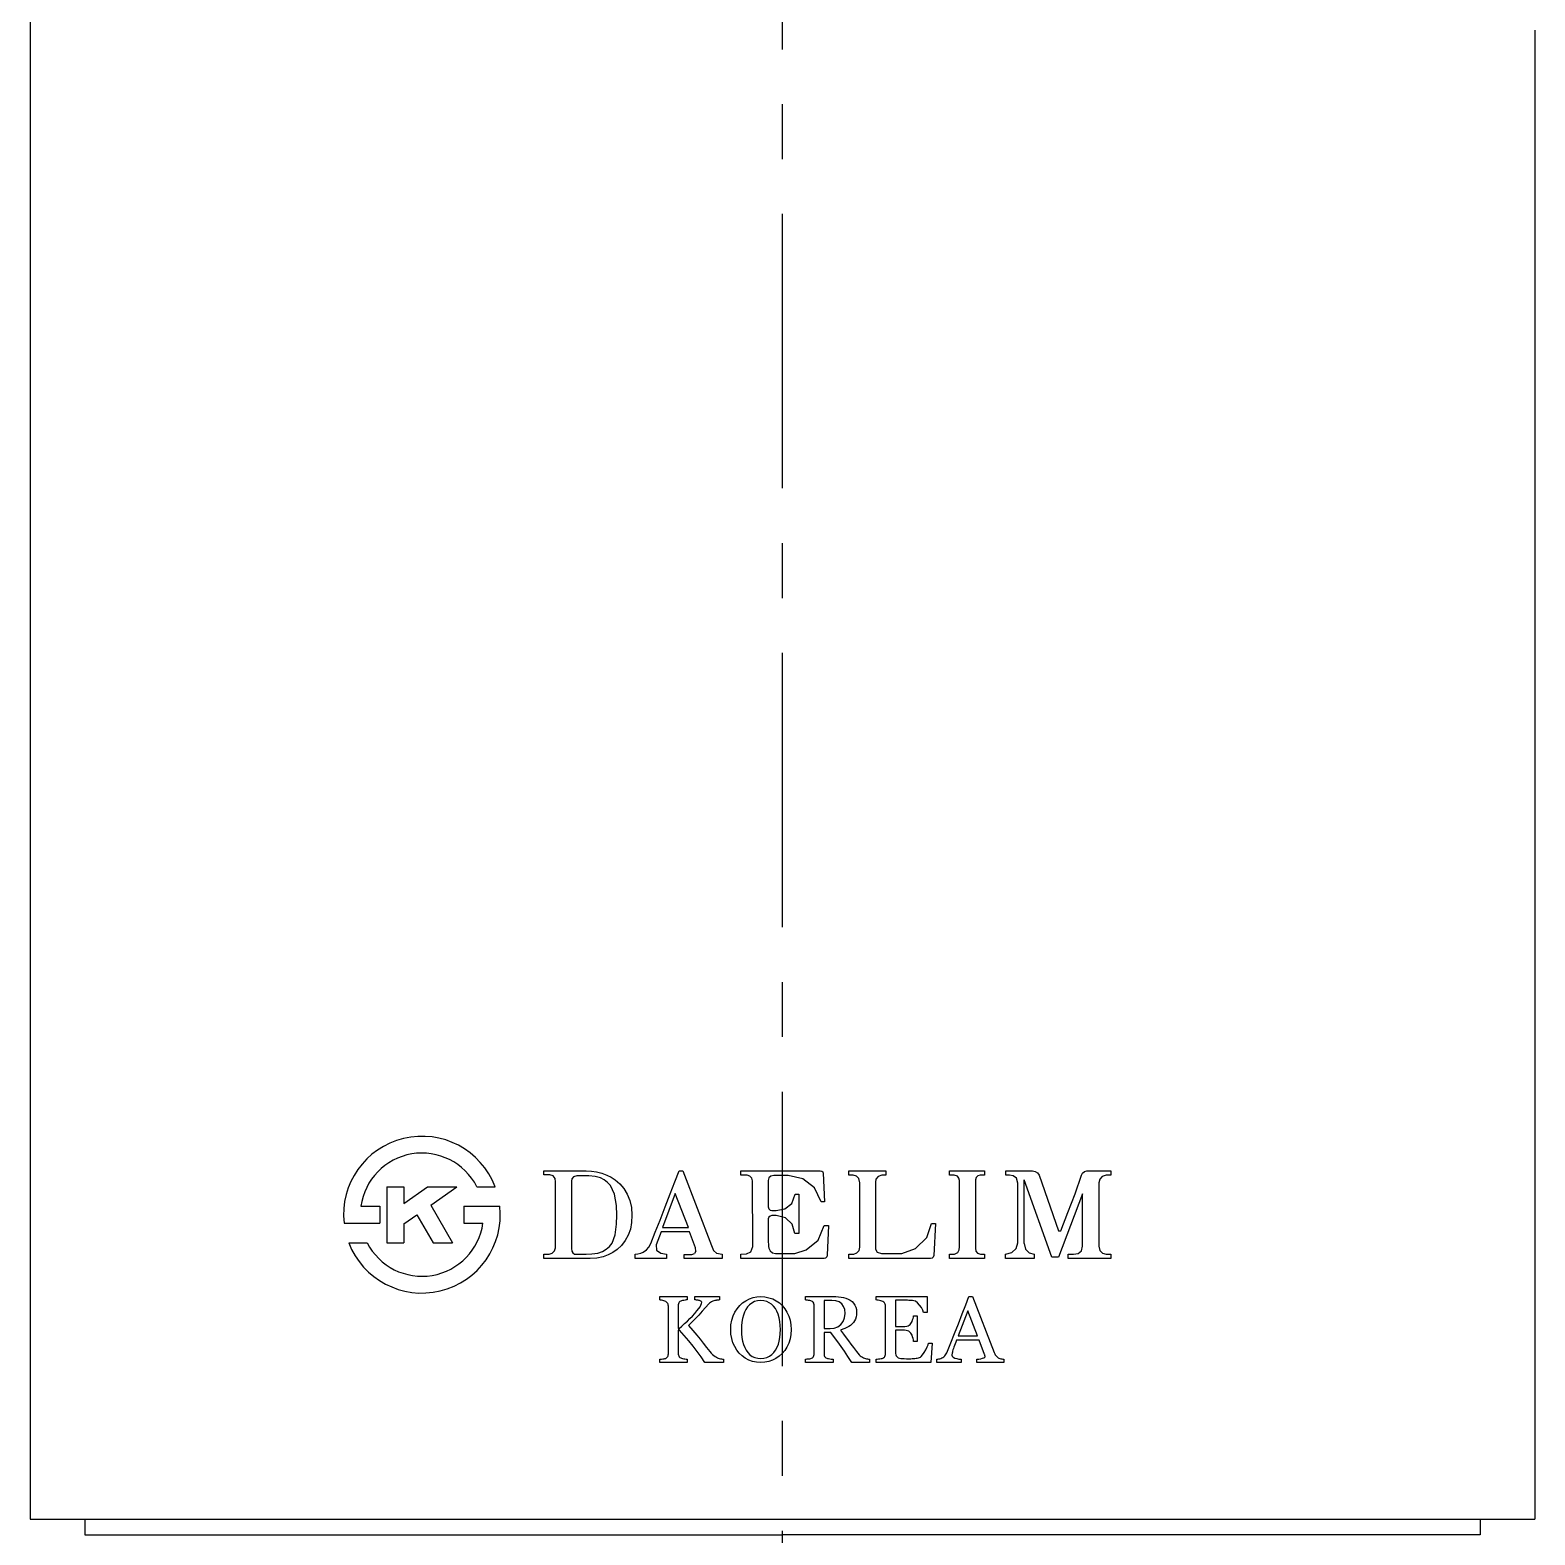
# Model space of a CAD drawing. Extents: x 40119 to 40713, y 15845 to 16265.
# Drawn here: x 40544.68 to 40592.68, y 15898.83 to 15946.83 of the extents above; entities that cross this region are included whole.
import ezdxf

# ---------------------------------------------------------------- set-up
doc = ezdxf.new("R2010")
doc.units = 0
doc.header["$LTSCALE"] = 7
doc.header["$MEASUREMENT"] = 0
doc.linetypes.add('CENTER', pattern=[2, 1.25, -0.25, 0.25, -0.25])
doc.layers.get('0').update_dxf_attribs({"color": 2, "linetype": 'CONTINUOUS'})
doc.layers.add('CL', color=1, linetype='CENTER')
doc.layers.add('DIM', color=2, linetype='CONTINUOUS')

msp = doc.modelspace()

# ---------------------------------------------------------------- linework, layer by layer
at = {"color": 7, "linetype": 'Continuous'}
for p, q in [((40544.68031, 16016.97746), (40544.68031, 15899.32716)), ((40592.68031, 15946.82716), (40592.68031, 15899.32716)), ((40544.68031, 15899.32716), (40568.68031, 15899.32716)), ((40546.43031, 15899.32716), (40546.43031, 15898.82718)), ((40568.68031, 15899.32716), (40592.68031, 15899.32716)), ((40590.93031, 15899.32716), (40590.93031, 15898.82717)), ((40546.43031, 15898.82718), (40568.68031, 15898.82718)), ((40590.93031, 15898.82717), (40568.68031, 15898.82717))]:
    msp.add_line(p, q, dxfattribs=at)
at = {"layer": 'CL'}
msp.add_line((40568.68033, 15862.21176), (40568.68026, 16028.0276), dxfattribs=at)
at = {"layer": 'DIM'}
for p, q in [((40561.06417, 15910.30851), (40561.06417, 15910.44177)), ((40561.06417, 15910.44177), (40562.41871, 15910.44177)), ((40561.25931, 15910.30802), (40561.06417, 15910.30851)), ((40561.36884, 15910.27765), (40561.25931, 15910.30802)), ((40561.42554, 15910.19993), (40561.36884, 15910.27765)), ((40561.44094, 15910.09249), (40561.42554, 15910.19993)), ((40561.96268, 15910.18641), (40561.94571, 15910.11096)), ((40562.01753, 15910.25158), (40561.96268, 15910.18641)), ((40562.1166, 15910.2795), (40562.01753, 15910.25158)), ((40562.18636, 15910.28087), (40562.1166, 15910.2795)), ((40562.25555, 15910.2818), (40562.18636, 15910.28087)), ((40562.31629, 15910.28216), (40562.25555, 15910.2818)), ((40562.50364, 15910.27935), (40562.31629, 15910.28216)), ((40562.41871, 15910.44177), (40562.58623, 15910.43329)), ((40562.70759, 15910.26232), (40562.50364, 15910.27935)), ((40562.58623, 15910.43329), (40562.75207, 15910.40763)), ((40562.87559, 15910.21814), (40562.70759, 15910.26232)), ((40562.75207, 15910.40763), (40562.91627, 15910.36441)), ((40562.99682, 15910.15019), (40562.87559, 15910.21814)), ((40562.91627, 15910.36441), (40563.07222, 15910.30609)), ((40563.07222, 15910.30609), (40563.21403, 15910.23571)), ((40563.21403, 15910.23571), (40563.34193, 15910.15405)), ((40563.34193, 15910.15405), (40563.4944, 15910.02458)), ((40565.24861, 15910.08873), (40565.38585, 15910.44174)), ((40565.38585, 15910.44174), (40565.49677, 15910.44174)), ((40565.49677, 15910.44174), (40566.41716, 15908.06014)), ((40567.34871, 15910.30171), (40567.34871, 15910.44177)), ((40567.34871, 15910.44177), (40569.88404, 15910.44177)), ((40567.55763, 15910.2998), (40567.34871, 15910.30171)), ((40567.63815, 15910.27257), (40567.55763, 15910.2998)), ((40567.69792, 15910.20768), (40567.63815, 15910.27257)), ((40567.72131, 15910.12293), (40567.69792, 15910.20768)), ((40568.2483, 15910.21338), (40568.22669, 15910.13468)), ((40568.3058, 15910.26477), (40568.2483, 15910.21338)), ((40568.40273, 15910.2862), (40568.3058, 15910.26477)), ((40568.86237, 15910.2862), (40568.40273, 15910.2862)), ((40569.33272, 15910.18342), (40568.86237, 15910.2862)), ((40569.69774, 15909.89393), (40569.33272, 15910.18342)), ((40569.88404, 15910.44177), (40569.93468, 15910.43087)), ((40569.93468, 15910.43087), (40569.96443, 15910.40637)), ((40569.96443, 15910.40637), (40569.97693, 15910.37059)), ((40569.97693, 15910.37059), (40570.0243, 15909.44606)), ((40570.79841, 15910.30171), (40570.79841, 15910.44177)), ((40570.79841, 15910.44177), (40571.98034, 15910.44177)), ((40570.93644, 15910.30091), (40570.79841, 15910.30171)), ((40571.03628, 15910.27294), (40570.93644, 15910.30091)), ((40571.1149, 15910.19097), (40571.03628, 15910.27294)), ((40571.14538, 15910.05405), (40571.1149, 15910.19097)), ((40571.66089, 15910.17257), (40571.64476, 15910.07961)), ((40571.72665, 15910.25993), (40571.66089, 15910.17257)), ((40571.84373, 15910.3006), (40571.72665, 15910.25993)), ((40571.98034, 15910.30171), (40571.84373, 15910.3006)), ((40571.98034, 15910.44177), (40571.98034, 15910.30171)), ((40574.01092, 15910.44177), (40575.12568, 15910.44177)), ((40574.01092, 15910.30171), (40574.01092, 15910.44177)), ((40574.15847, 15910.3007), (40574.01092, 15910.30171)), ((40574.25767, 15910.27384), (40574.15847, 15910.3007)), ((40574.30793, 15910.2092), (40574.25767, 15910.27384)), ((40574.32187, 15910.13409), (40574.30793, 15910.2092)), ((40574.8398, 15910.15184), (40574.83624, 15907.96912)), ((40574.85994, 15910.22427), (40574.8398, 15910.15184)), ((40574.91327, 15910.27891), (40574.85994, 15910.22427)), ((40574.98918, 15910.3007), (40574.91327, 15910.27891)), ((40575.12568, 15910.30171), (40574.98918, 15910.3007)), ((40575.12568, 15910.44177), (40575.12568, 15910.30171)), ((40575.806, 15910.44177), (40576.65719, 15910.44177)), ((40575.806, 15910.30171), (40575.806, 15910.44177)), ((40575.91664, 15910.30295), (40575.806, 15910.30171)), ((40576.0363, 15910.28208), (40575.91664, 15910.30295)), ((40576.14009, 15910.20534), (40576.0363, 15910.28208)), ((40576.18429, 15910.05101), (40576.14009, 15910.20534)), ((40576.38681, 15908.11891), (40576.38681, 15910.15294)), ((40577.26873, 15907.68689), (40576.38706, 15910.15226)), ((40576.65719, 15910.44177), (40576.73854, 15910.4226)), ((40576.73854, 15910.4226), (40576.80974, 15910.37646)), ((40576.80974, 15910.37646), (40576.86459, 15910.30132)), ((40576.86459, 15910.30132), (40577.48587, 15908.52489)), ((40578.01181, 15909.70526), (40578.21274, 15910.30101)), ((40578.21274, 15910.30101), (40578.25107, 15910.36601)), ((40578.25107, 15910.36601), (40578.31505, 15910.41567)), ((40578.31505, 15910.41567), (40578.39063, 15910.44177)), ((40578.39063, 15910.44177), (40579.15287, 15910.44177)), ((40578.79834, 15910.17621), (40578.7684, 15910.05519)), ((40578.8808, 15910.26289), (40578.79834, 15910.17621)), ((40579.0047, 15910.29797), (40578.8808, 15910.26289)), ((40579.15287, 15910.30181), (40579.0047, 15910.29797)), ((40579.15287, 15910.44177), (40579.15287, 15910.30181)), ((40556.06317, 15909.93438), (40556.59888, 15909.93438)), ((40556.06317, 15909.93438), (40556.06317, 15908.14866)), ((40556.59888, 15909.93438), (40556.59888, 15909.40051)), ((40556.59888, 15909.40051), (40557.36132, 15909.93438)), ((40557.36132, 15909.93438), (40558.29531, 15909.93438)), ((40557.46069, 15909.34997), (40558.29531, 15909.93438)), ((40558.92888, 15909.93438), (40559.51437, 15909.93438)), ((40561.44094, 15907.98037), (40561.44094, 15910.09249)), ((40561.94571, 15910.11096), (40561.94571, 15907.96162)), ((40563.10117, 15910.06801), (40562.99682, 15910.15019)), ((40563.19517, 15909.96948), (40563.10117, 15910.06801)), ((40563.32217, 15909.692), (40563.19517, 15909.96948)), ((40563.38051, 15909.33854), (40563.32217, 15909.692)), ((40563.4944, 15910.02458), (40563.62369, 15909.87141)), ((40563.62369, 15909.87141), (40563.72912, 15909.69413)), ((40563.72912, 15909.69413), (40563.80913, 15909.49367)), ((40565.26065, 15909.71355), (40564.85017, 15908.63654)), ((40564.93846, 15909.28823), (40565.09957, 15909.70418)), ((40565.09957, 15909.70418), (40565.24861, 15910.08873)), ((40565.67896, 15908.63654), (40565.26065, 15909.71355)), ((40567.73125, 15908.02236), (40567.72131, 15910.12293)), ((40568.22669, 15910.13468), (40568.22669, 15909.28684)), ((40568.97767, 15909.40204), (40569.08527, 15909.69341)), ((40569.08527, 15909.69341), (40569.19867, 15909.69341)), ((40569.19867, 15909.69341), (40569.19867, 15908.43818)), ((40569.91843, 15909.44606), (40569.69774, 15909.89393)), ((40571.14659, 15908.00706), (40571.14538, 15910.05405)), ((40571.64476, 15910.07961), (40571.6419, 15908.05928)), ((40574.32187, 15908.0109), (40574.32187, 15910.13409)), ((40576.18367, 15908.13818), (40576.18429, 15910.05101)), ((40578.25462, 15909.70229), (40577.48151, 15907.68689)), ((40577.78489, 15909.11397), (40578.01181, 15909.70526)), ((40578.25462, 15908.03645), (40578.25462, 15909.70229)), ((40578.7684, 15910.05519), (40578.7684, 15908.03645)), ((40555.2333, 15909.30938), (40555.83996, 15909.30938)), ((40555.83996, 15909.30938), (40555.83996, 15908.77366)), ((40557.46069, 15909.34997), (40558.15426, 15908.14866)), ((40558.51853, 15909.30938), (40558.51853, 15908.77366)), ((40558.51853, 15909.30938), (40559.66485, 15909.30938)), ((40563.39455, 15909.02731), (40563.38051, 15909.33854)), ((40563.80913, 15909.49367), (40563.86011, 15909.27064)), ((40563.86011, 15909.27064), (40563.87802, 15909.02528)), ((40564.77569, 15908.87027), (40564.93846, 15909.28823)), ((40568.22669, 15909.28684), (40568.24516, 15909.23205)), ((40568.24516, 15909.23205), (40568.28898, 15909.18978)), ((40568.48336, 15909.17285), (40568.75006, 15909.2296)), ((40568.75006, 15909.2296), (40568.97767, 15909.40204)), ((40570.0243, 15909.44606), (40569.91843, 15909.44606)), ((40554.69363, 15908.77366), (40555.83996, 15908.77366)), ((40556.59888, 15908.74653), (40557.02018, 15909.04152)), ((40556.59888, 15908.74653), (40556.59888, 15908.14866)), ((40557.02018, 15909.04152), (40557.53567, 15908.14866)), ((40558.51853, 15908.77366), (40559.12518, 15908.77366)), ((40563.34504, 15908.39707), (40563.38664, 15908.73537)), ((40563.38664, 15908.73537), (40563.39455, 15909.02731)), ((40563.8674, 15908.79305), (40563.83067, 15908.57821)), ((40563.87802, 15909.02528), (40563.8674, 15908.79305)), ((40564.62248, 15908.48102), (40564.77569, 15908.87027)), ((40568.24346, 15908.96015), (40568.22669, 15908.91201)), ((40568.22669, 15908.91201), (40568.22669, 15908.17257)), ((40568.28414, 15908.99756), (40568.24346, 15908.96015)), ((40568.34068, 15909.01312), (40568.28414, 15908.99756)), ((40568.28898, 15909.18978), (40568.34251, 15909.17285)), ((40568.48336, 15909.01312), (40568.34068, 15909.01312)), ((40568.34251, 15909.17285), (40568.48336, 15909.17285)), ((40568.78004, 15908.93864), (40568.48336, 15909.01312)), ((40568.98777, 15908.73643), (40568.78004, 15908.93864)), ((40569.07139, 15908.43818), (40568.98777, 15908.73643)), ((40573.28168, 15908.31868), (40573.43619, 15908.75693)), ((40573.43619, 15908.75693), (40573.55891, 15908.75693)), ((40573.55891, 15908.75693), (40573.50667, 15907.74176)), ((40577.5582, 15908.5263), (40577.78489, 15909.11397)), ((40563.24283, 15908.13006), (40563.34504, 15908.39707)), ((40563.76058, 15908.38818), (40563.66091, 15908.21613)), ((40563.83067, 15908.57821), (40563.76058, 15908.38818)), ((40564.47897, 15908.12065), (40564.62248, 15908.48102)), ((40564.80787, 15908.49494), (40564.65245, 15908.08204)), ((40565.71757, 15908.49494), (40564.80787, 15908.49494)), ((40564.85017, 15908.63654), (40565.67896, 15908.63654)), ((40565.90675, 15907.97935), (40565.71757, 15908.49494)), ((40569.19867, 15908.43818), (40569.07139, 15908.43818)), ((40569.81982, 15908.23042), (40570.01, 15908.69812)), ((40570.01, 15908.69812), (40570.1522, 15908.69812)), ((40570.1522, 15908.69812), (40570.10745, 15907.75016)), ((40572.924, 15907.96183), (40573.28168, 15908.31868)), ((40577.48587, 15908.52489), (40577.5582, 15908.5263)), ((40554.84412, 15908.14866), (40555.42961, 15908.14866)), ((40556.06317, 15908.14866), (40556.59888, 15908.14866)), ((40557.53567, 15908.14866), (40558.15426, 15908.14866)), ((40561.06417, 15907.78196), (40561.237, 15907.7814)), ((40561.06417, 15907.6418), (40561.06417, 15907.78196)), ((40561.237, 15907.7814), (40561.33757, 15907.81239)), ((40561.33757, 15907.81239), (40561.41191, 15907.8882)), ((40561.41191, 15907.8882), (40561.44094, 15907.98037)), ((40561.94571, 15907.96162), (40561.9574, 15907.87306)), ((40561.9574, 15907.87306), (40561.99233, 15907.82509)), ((40561.99233, 15907.82509), (40562.05016, 15907.78565)), ((40562.05016, 15907.78565), (40562.14697, 15907.77991)), ((40562.14697, 15907.77991), (40562.27507, 15907.78122)), ((40562.27507, 15907.78122), (40562.41799, 15907.78313)), ((40562.41799, 15907.78313), (40562.59942, 15907.79153)), ((40562.59942, 15907.79153), (40562.78543, 15907.81837)), ((40562.78543, 15907.81837), (40562.93919, 15907.86618)), ((40562.93919, 15907.86618), (40563.0564, 15907.93761)), ((40563.12067, 15907.75786), (40562.95591, 15907.69843)), ((40563.0564, 15907.93761), (40563.15759, 15908.02821)), ((40563.26513, 15907.83151), (40563.12067, 15907.75786)), ((40563.15759, 15908.02821), (40563.24283, 15908.13006)), ((40563.40581, 15907.92865), (40563.26513, 15907.83151)), ((40563.54185, 15908.05853), (40563.40581, 15907.92865)), ((40563.66091, 15908.21613), (40563.54185, 15908.05853)), ((40563.97966, 15907.77996), (40564.06622, 15907.79177)), ((40563.97966, 15907.64176), (40563.97966, 15907.77996)), ((40564.06622, 15907.79177), (40564.15804, 15907.81483)), ((40564.15804, 15907.81483), (40564.23648, 15907.84864)), ((40564.23648, 15907.84864), (40564.34311, 15907.92395)), ((40564.34311, 15907.92395), (40564.41819, 15908.00322)), ((40564.41819, 15908.00322), (40564.47897, 15908.12065)), ((40564.65245, 15908.08204), (40564.66467, 15907.91445)), ((40564.66467, 15907.91445), (40564.79464, 15907.81707)), ((40564.79464, 15907.81707), (40564.98407, 15907.77996)), ((40564.98407, 15907.77996), (40564.98407, 15907.64176)), ((40565.54747, 15907.77455), (40565.79065, 15907.77594)), ((40565.54747, 15907.64176), (40565.54747, 15907.77455)), ((40565.79065, 15907.77594), (40565.86837, 15907.80523)), ((40565.91597, 15907.87826), (40565.86837, 15907.80523)), ((40565.91597, 15907.87826), (40565.90675, 15907.97935)), ((40566.41716, 15908.06014), (40566.48269, 15907.9036)), ((40566.48269, 15907.9036), (40566.57423, 15907.81176)), ((40566.57423, 15907.81176), (40566.75284, 15907.77996)), ((40566.75284, 15907.77996), (40566.75284, 15907.64176)), ((40567.34871, 15907.78192), (40567.52983, 15907.79719)), ((40567.34871, 15907.64176), (40567.34871, 15907.78192)), ((40567.52983, 15907.79719), (40567.67306, 15907.85752)), ((40567.67306, 15907.85752), (40567.73125, 15908.02236)), ((40568.22669, 15908.17257), (40568.22865, 15908.09418)), ((40568.22865, 15908.09418), (40568.2345, 15908.02769)), ((40568.2345, 15908.02769), (40568.24413, 15907.97319)), ((40568.24413, 15907.97319), (40568.28581, 15907.88529)), ((40568.28581, 15907.88529), (40568.3583, 15907.82545)), ((40568.3583, 15907.82545), (40568.4567, 15907.80281)), ((40568.4567, 15907.80281), (40568.61868, 15907.79998)), ((40568.61868, 15907.79998), (40568.87816, 15907.80175)), ((40568.87816, 15907.80175), (40569.07342, 15907.8034)), ((40569.07342, 15907.8034), (40569.43432, 15907.9185)), ((40569.43432, 15907.9185), (40569.81982, 15908.23042)), ((40570.79841, 15907.64176), (40570.79841, 15907.78192)), ((40570.79841, 15907.78192), (40570.95826, 15907.78171)), ((40570.95826, 15907.78171), (40571.0546, 15907.82215)), ((40571.0546, 15907.82215), (40571.12157, 15907.89972)), ((40571.12157, 15907.89972), (40571.14659, 15908.00706)), ((40571.6419, 15908.05928), (40571.64772, 15907.94104)), ((40571.64772, 15907.94104), (40571.69793, 15907.84902)), ((40571.69793, 15907.84902), (40571.8418, 15907.8034)), ((40571.8418, 15907.8034), (40572.48783, 15907.79936)), ((40572.48783, 15907.79936), (40572.924, 15907.96183)), ((40574.01092, 15907.78192), (40574.16517, 15907.78413)), ((40574.01092, 15907.64176), (40574.01092, 15907.78192)), ((40574.16517, 15907.78413), (40574.27529, 15907.82996)), ((40574.27529, 15907.82996), (40574.31599, 15907.92465)), ((40574.31599, 15907.92465), (40574.32187, 15908.0109)), ((40574.83624, 15907.96912), (40574.85193, 15907.87576)), ((40574.85193, 15907.87576), (40574.90198, 15907.81085)), ((40574.90198, 15907.81085), (40574.99101, 15907.78251)), ((40574.99101, 15907.78251), (40575.12568, 15907.78192)), ((40575.12568, 15907.78192), (40575.12568, 15907.64176)), ((40575.79637, 15907.78192), (40575.99977, 15907.83578)), ((40575.79637, 15907.64176), (40575.79637, 15907.78192)), ((40575.99977, 15907.83578), (40576.132, 15907.95881)), ((40576.132, 15907.95881), (40576.18367, 15908.13818)), ((40576.38681, 15908.11891), (40576.43352, 15907.94557)), ((40576.43352, 15907.94557), (40576.55106, 15907.82883)), ((40576.55106, 15907.82883), (40576.70547, 15907.78192)), ((40576.70547, 15907.78192), (40576.70547, 15907.64176)), ((40577.79032, 15907.64176), (40577.79032, 15907.78192)), ((40577.79032, 15907.78192), (40577.96263, 15907.78009)), ((40577.96263, 15907.78009), (40578.10851, 15907.80379)), ((40578.10851, 15907.80379), (40578.21377, 15907.8855)), ((40578.21377, 15907.8855), (40578.25462, 15908.03645)), ((40578.7684, 15908.03645), (40578.7987, 15907.9)), ((40578.7987, 15907.9), (40578.88239, 15907.81311)), ((40578.88239, 15907.81311), (40579.00877, 15907.78241)), ((40579.00877, 15907.78241), (40579.15287, 15907.78192)), ((40579.15287, 15907.78192), (40579.15287, 15907.64176)), ((40562.33991, 15907.64176), (40561.06417, 15907.64176)), ((40562.54491, 15907.64423), (40562.33991, 15907.64176)), ((40562.75895, 15907.6593), (40562.54491, 15907.64423)), ((40562.95591, 15907.69843), (40562.75895, 15907.6593)), ((40564.98407, 15907.64176), (40563.97966, 15907.64176)), ((40566.75284, 15907.64176), (40565.54747, 15907.64176)), ((40568.23674, 15907.64176), (40567.34871, 15907.64176)), ((40569.12479, 15907.64176), (40568.23674, 15907.64176)), ((40570.01294, 15907.64176), (40569.12479, 15907.64176)), ((40570.05019, 15907.65654), (40570.01294, 15907.64176)), ((40570.08922, 15907.69542), (40570.05019, 15907.65654)), ((40570.10745, 15907.75016), (40570.08922, 15907.69542)), ((40573.39724, 15907.64176), (40570.79841, 15907.64176)), ((40573.45254, 15907.65188), (40573.39724, 15907.64176)), ((40573.49064, 15907.6832), (40573.45254, 15907.65188)), ((40573.50667, 15907.74176), (40573.49064, 15907.6832)), ((40575.12568, 15907.64176), (40574.01092, 15907.64176)), ((40576.70547, 15907.64176), (40575.79637, 15907.64176)), ((40577.48151, 15907.68689), (40577.26873, 15907.68689)), ((40579.15287, 15907.64176), (40577.79032, 15907.64176)), ((40564.76339, 15906.42717), (40565.63489, 15906.42717)), ((40564.76339, 15906.32215), (40564.76339, 15906.42717)), ((40564.79254, 15906.31887), (40564.76339, 15906.32215)), ((40564.82451, 15906.31304), (40564.79254, 15906.31887)), ((40564.85939, 15906.30445), (40564.82451, 15906.31304)), ((40565.57049, 15906.3156), (40565.53133, 15906.30916)), ((40565.60507, 15906.31997), (40565.57049, 15906.3156)), ((40565.63489, 15906.32215), (40565.60507, 15906.31997)), ((40565.63489, 15906.42717), (40565.63489, 15906.32215)), ((40565.88665, 15906.32215), (40565.88665, 15906.42717)), ((40565.88665, 15906.42717), (40566.67408, 15906.42717)), ((40565.90193, 15906.32108), (40565.88665, 15906.32215)), ((40565.91974, 15906.31994), (40565.90193, 15906.32108)), ((40565.94019, 15906.31858), (40565.91974, 15906.31994)), ((40565.96287, 15906.31643), (40565.94019, 15906.31858)), ((40565.98744, 15906.31278), (40565.96287, 15906.31643)), ((40566.01388, 15906.30748), (40565.98744, 15906.31278)), ((40566.57965, 15906.31198), (40566.56429, 15906.30889)), ((40566.59333, 15906.31456), (40566.57965, 15906.31198)), ((40566.60712, 15906.3164), (40566.59333, 15906.31456)), ((40566.62115, 15906.31765), (40566.60712, 15906.3164)), ((40566.63321, 15906.31858), (40566.62115, 15906.31765)), ((40566.64445, 15906.31957), (40566.63321, 15906.31858)), ((40566.65491, 15906.32058), (40566.64445, 15906.31957)), ((40566.66375, 15906.32146), (40566.65491, 15906.32058)), ((40566.67006, 15906.32199), (40566.66375, 15906.32146)), ((40566.67408, 15906.32215), (40566.67006, 15906.32199)), ((40566.67408, 15906.42717), (40566.67408, 15906.32215)), ((40567.51087, 15906.29761), (40567.62332, 15906.354)), ((40567.62332, 15906.354), (40567.74227, 15906.39466)), ((40567.74227, 15906.39466), (40567.8649, 15906.41905)), ((40567.8649, 15906.41905), (40567.99104, 15906.4272)), ((40567.99104, 15906.4272), (40568.12147, 15906.41889)), ((40568.12147, 15906.41889), (40568.2468, 15906.39403)), ((40568.2468, 15906.39403), (40568.36704, 15906.3526)), ((40568.36704, 15906.3526), (40568.47934, 15906.29575)), ((40569.4105, 15906.42717), (40570.37989, 15906.42717)), ((40569.4105, 15906.32215), (40569.4105, 15906.42717)), ((40569.44013, 15906.31922), (40569.4105, 15906.32215)), ((40569.4736, 15906.31456), (40569.44013, 15906.31922)), ((40569.511, 15906.30801), (40569.4736, 15906.31456)), ((40570.37989, 15906.42717), (40570.467, 15906.42416)), ((40570.467, 15906.42416), (40570.55038, 15906.41509)), ((40570.55038, 15906.41509), (40570.63009, 15906.39991)), ((40570.63009, 15906.39991), (40570.70543, 15906.37803)), ((40570.70543, 15906.37803), (40570.776, 15906.34877)), ((40570.776, 15906.34877), (40570.8417, 15906.31198)), ((40570.8417, 15906.31198), (40570.89886, 15906.26856)), ((40571.66592, 15906.32215), (40571.66592, 15906.42717)), ((40571.66592, 15906.42717), (40573.29122, 15906.42717)), ((40571.69566, 15906.31887), (40571.66592, 15906.32215)), ((40571.73133, 15906.31304), (40571.69566, 15906.31887)), ((40571.77316, 15906.30445), (40571.73133, 15906.31304)), ((40573.29122, 15906.42717), (40573.29122, 15905.92103)), ((40574.52339, 15906.1623), (40574.62633, 15906.42714)), ((40574.62633, 15906.42714), (40574.74301, 15906.42714)), ((40574.74301, 15906.42714), (40575.43331, 15904.64092)), ((40564.89445, 15906.29422), (40564.85939, 15906.30445)), ((40564.926, 15906.28283), (40564.89445, 15906.29422)), ((40564.95435, 15906.27058), (40564.926, 15906.28283)), ((40564.98406, 15906.25304), (40564.95435, 15906.27058)), ((40565.00655, 15906.23286), (40564.98406, 15906.25304)), ((40565.02154, 15906.21002), (40565.00655, 15906.23286)), ((40565.03118, 15906.18371), (40565.02154, 15906.21002)), ((40565.03693, 15906.15451), (40565.03118, 15906.18371)), ((40565.03882, 15906.12248), (40565.03693, 15906.15451)), ((40565.03882, 15904.60702), (40565.03882, 15906.12248)), ((40565.35607, 15906.16886), (40565.3541, 15906.13726)), ((40565.3541, 15906.13726), (40565.3541, 15905.41186)), ((40565.36196, 15906.19902), (40565.35607, 15906.16886)), ((40565.3717, 15906.22761), (40565.36196, 15906.19902)), ((40565.38698, 15906.25243), (40565.3717, 15906.22761)), ((40565.40977, 15906.27213), (40565.38698, 15906.25243)), ((40565.43993, 15906.28672), (40565.40977, 15906.27213)), ((40565.46317, 15906.29388), (40565.43993, 15906.28672)), ((40565.4936, 15906.30125), (40565.46317, 15906.29388)), ((40565.53133, 15906.30916), (40565.4936, 15906.30125)), ((40565.80668, 15905.80928), (40565.87952, 15905.89023)), ((40565.87952, 15905.89023), (40565.95041, 15905.9738)), ((40566.00988, 15905.84117), (40565.89956, 15905.72148)), ((40565.95041, 15905.9738), (40566.00736, 15906.04565)), ((40566.00736, 15906.04565), (40566.05024, 15906.10539)), ((40566.11861, 15905.9632), (40566.00988, 15905.84117)), ((40566.03675, 15906.30096), (40566.01388, 15906.30748)), ((40566.05783, 15906.29337), (40566.03675, 15906.30096)), ((40566.05024, 15906.10539), (40566.08019, 15906.15712)), ((40566.07697, 15906.28475), (40566.05783, 15906.29337)), ((40566.09217, 15906.27434), (40566.07697, 15906.28475)), ((40566.08019, 15906.15712), (40566.09827, 15906.20483)), ((40566.1013, 15906.2622), (40566.09217, 15906.27434)), ((40566.09827, 15906.20483), (40566.10434, 15906.24838)), ((40566.10434, 15906.24838), (40566.1013, 15906.2622)), ((40566.22467, 15906.08266), (40566.11861, 15905.9632)), ((40566.32799, 15906.19932), (40566.22467, 15906.08266)), ((40566.35363, 15906.22367), (40566.32799, 15906.19932)), ((40566.38398, 15906.24518), (40566.35363, 15906.22367)), ((40566.41899, 15906.26409), (40566.38398, 15906.24518)), ((40566.45556, 15906.27963), (40566.41899, 15906.26409)), ((40566.49132, 15906.29217), (40566.45556, 15906.27963)), ((40566.52609, 15906.30152), (40566.49132, 15906.29217)), ((40566.54648, 15906.30538), (40566.52609, 15906.30152)), ((40566.56429, 15906.30889), (40566.54648, 15906.30538)), ((40567.10462, 15905.81078), (40567.1617, 15905.93266)), ((40567.1617, 15905.93266), (40567.2318, 15906.04302)), ((40567.2318, 15906.04302), (40567.31473, 15906.14188)), ((40567.31473, 15906.14188), (40567.40805, 15906.22687)), ((40567.4314, 15905.83161), (40567.40432, 15905.72539)), ((40567.40805, 15906.22687), (40567.51087, 15906.29761)), ((40567.4665, 15905.92852), (40567.4314, 15905.83161)), ((40567.50943, 15906.0161), (40567.4665, 15905.92852)), ((40567.56437, 15906.097), (40567.50943, 15906.0161)), ((40567.62896, 15906.16626), (40567.56437, 15906.097)), ((40567.70323, 15906.22379), (40567.62896, 15906.16626)), ((40567.78787, 15906.26685), (40567.70323, 15906.22379)), ((40567.8838, 15906.29273), (40567.78787, 15906.26685)), ((40567.99104, 15906.30139), (40567.8838, 15906.29273)), ((40568.08805, 15906.29398), (40567.99104, 15906.30139)), ((40568.17756, 15906.27167), (40568.08805, 15906.29398)), ((40568.25945, 15906.23439), (40568.17756, 15906.27167)), ((40568.33321, 15906.18379), (40568.25945, 15906.23439)), ((40568.39821, 15906.12151), (40568.33321, 15906.18379)), ((40568.45424, 15906.04739), (40568.39821, 15906.12151)), ((40568.502, 15905.96077), (40568.45424, 15906.04739)), ((40568.47934, 15906.29575), (40568.58102, 15906.2256)), ((40568.54132, 15905.86283), (40568.502, 15905.96077)), ((40568.57236, 15905.75348), (40568.54132, 15905.86283)), ((40568.58102, 15906.2256), (40568.67205, 15906.14188)), ((40568.67205, 15906.14188), (40568.75394, 15906.04335)), ((40568.75394, 15906.04335), (40568.82316, 15905.93202)), ((40568.82316, 15905.93202), (40568.87945, 15905.80789)), ((40569.54801, 15906.30053), (40569.511, 15906.30801)), ((40569.58019, 15906.29241), (40569.54801, 15906.30053)), ((40569.60753, 15906.28368), (40569.58019, 15906.29241)), ((40569.63951, 15906.26781), (40569.60753, 15906.28368)), ((40569.66259, 15906.24763), (40569.63951, 15906.26781)), ((40569.67672, 15906.22312), (40569.66259, 15906.24763)), ((40569.68506, 15906.19514), (40569.67672, 15906.22312)), ((40569.69011, 15906.16449), (40569.68506, 15906.19514)), ((40569.69182, 15906.13098), (40569.69011, 15906.16449)), ((40569.69182, 15904.61248), (40569.69182, 15906.13098)), ((40570.00708, 15906.30748), (40570.00708, 15905.40632)), ((40570.25873, 15906.30748), (40570.00708, 15906.30748)), ((40570.38173, 15906.29499), (40570.25873, 15906.30748)), ((40570.48489, 15906.25772), (40570.38173, 15906.29499)), ((40570.56792, 15906.19585), (40570.48489, 15906.25772)), ((40570.62891, 15906.11245), (40570.56792, 15906.19585)), ((40570.66541, 15906.01168), (40570.62891, 15906.11245)), ((40570.66243, 15905.75369), (40570.67755, 15905.89327)), ((40570.67755, 15905.89327), (40570.66541, 15906.01168)), ((40570.89886, 15906.26856), (40570.94774, 15906.21705)), ((40570.94774, 15906.21705), (40570.9882, 15906.15739)), ((40570.9882, 15906.15739), (40571.01874, 15906.08937)), ((40571.01874, 15906.08937), (40571.03724, 15906.01253)), ((40571.03924, 15905.84924), (40571.02673, 15905.77768)), ((40571.03724, 15906.01253), (40571.04345, 15905.92692)), ((40571.04345, 15905.92692), (40571.03924, 15905.84924)), ((40571.81508, 15906.29422), (40571.77316, 15906.30445)), ((40571.85094, 15906.28283), (40571.81508, 15906.29422)), ((40571.88079, 15906.27058), (40571.85094, 15906.28283)), ((40571.9113, 15906.25301), (40571.88079, 15906.27058)), ((40571.93403, 15906.23259), (40571.9113, 15906.25301)), ((40571.94902, 15906.20906), (40571.93403, 15906.23259)), ((40571.95786, 15906.18257), (40571.94902, 15906.20906)), ((40571.96332, 15906.15374), (40571.95786, 15906.18257)), ((40571.96515, 15906.12248), (40571.96332, 15906.15374)), ((40571.96515, 15904.61248), (40571.96515, 15906.12248)), ((40572.28044, 15906.31052), (40572.28044, 15905.47538)), ((40572.61029, 15906.31052), (40572.28044, 15906.31052)), ((40572.66268, 15906.31017), (40572.61029, 15906.31052)), ((40572.71097, 15906.30916), (40572.66268, 15906.31017)), ((40572.75532, 15906.30748), (40572.71097, 15906.30916)), ((40572.79571, 15906.30516), (40572.75532, 15906.30748)), ((40572.83218, 15906.30216), (40572.79571, 15906.30516)), ((40572.86487, 15906.29835), (40572.83218, 15906.30216)), ((40572.92514, 15906.27788), (40572.86487, 15906.29835)), ((40572.98765, 15906.23166), (40572.92514, 15906.27788)), ((40573.05226, 15906.15991), (40572.98765, 15906.23166)), ((40573.10995, 15906.07725), (40573.05226, 15906.15991)), ((40573.15266, 15905.99768), (40573.10995, 15906.07725)), ((40573.18002, 15905.92103), (40573.15266, 15905.99768)), ((40573.29122, 15905.92103), (40573.18002, 15905.92103)), ((40574.58967, 15905.97627), (40574.2818, 15905.17342)), ((40574.2907, 15905.56189), (40574.41157, 15905.87385)), ((40574.41157, 15905.87385), (40574.52339, 15906.1623)), ((40574.90328, 15905.17342), (40574.58967, 15905.97627)), ((40565.3541, 15905.41186), (40565.38323, 15905.41186)), ((40565.3541, 15905.35423), (40565.3541, 15904.62326)), ((40565.39257, 15905.35423), (40565.3541, 15905.35423)), ((40565.38323, 15905.41186), (40565.47169, 15905.48805)), ((40565.54219, 15905.18965), (40565.39257, 15905.35423)), ((40565.47169, 15905.48805), (40565.55909, 15905.56635)), ((40565.55909, 15905.56635), (40565.64548, 15905.64675)), ((40565.64548, 15905.64675), (40565.72873, 15905.72811)), ((40565.78988, 15905.60892), (40565.68078, 15905.50368)), ((40565.68078, 15905.50368), (40565.82231, 15905.3419)), ((40565.72873, 15905.72811), (40565.80668, 15905.80928)), ((40565.89956, 15905.72148), (40565.78988, 15905.60892)), ((40567.02791, 15905.37496), (40567.03642, 15905.53191)), ((40567.03607, 15905.22947), (40567.02791, 15905.37496)), ((40567.03642, 15905.53191), (40567.06197, 15905.67718)), ((40567.06197, 15905.67718), (40567.10462, 15905.81078)), ((40567.37348, 15905.49549), (40567.36962, 15905.37496)), ((40567.36962, 15905.37496), (40567.37381, 15905.24392)), ((40567.38507, 15905.61228), (40567.37348, 15905.49549)), ((40567.40432, 15905.72539), (40567.38507, 15905.61228)), ((40568.59471, 15905.63481), (40568.57236, 15905.75348)), ((40568.60797, 15905.50865), (40568.59471, 15905.63481)), ((40568.61234, 15905.37496), (40568.60797, 15905.50865)), ((40568.60848, 15905.2457), (40568.61234, 15905.37496)), ((40568.87945, 15905.80789), (40568.92105, 15905.67291)), ((40568.92105, 15905.67291), (40568.94589, 15905.52854)), ((40568.95415, 15905.37496), (40568.94572, 15905.22078)), ((40568.94589, 15905.52854), (40568.95415, 15905.37496)), ((40570.00708, 15905.40632), (40570.20118, 15905.40632)), ((40570.20118, 15905.40632), (40570.32958, 15905.42078)), ((40570.32958, 15905.42078), (40570.44296, 15905.46428)), ((40570.44296, 15905.46428), (40570.54109, 15905.53701)), ((40570.60376, 15905.38505), (40570.53113, 15905.36187)), ((40570.53113, 15905.36187), (40570.62873, 15905.23176)), ((40570.54109, 15905.53701), (40570.61696, 15905.63495)), ((40570.67231, 15905.41141), (40570.60376, 15905.38505)), ((40570.61696, 15905.63495), (40570.66243, 15905.75369)), ((40570.73668, 15905.44101), (40570.67231, 15905.41141)), ((40570.79589, 15905.47389), (40570.73668, 15905.44101)), ((40570.84937, 15905.51066), (40570.79589, 15905.47389)), ((40570.89692, 15905.55118), (40570.84937, 15905.51066)), ((40570.94098, 15905.59939), (40570.89692, 15905.55118)), ((40570.97734, 15905.65311), (40570.94098, 15905.59939)), ((40571.00604, 15905.71237), (40570.97734, 15905.65311)), ((40571.02673, 15905.77768), (40571.00604, 15905.71237)), ((40572.28044, 15905.47538), (40572.51721, 15905.47538)), ((40572.28044, 15905.3558), (40572.28044, 15904.72525)), ((40572.51721, 15905.3558), (40572.28044, 15905.3558)), ((40572.51721, 15905.47538), (40572.58635, 15905.47788)), ((40572.57698, 15905.35377), (40572.51721, 15905.3558)), ((40572.62868, 15905.34776), (40572.57698, 15905.35377)), ((40572.58635, 15905.47788), (40572.64178, 15905.48521)), ((40572.64178, 15905.48521), (40572.68355, 15905.49708)), ((40572.68355, 15905.49708), (40572.71707, 15905.51462)), ((40572.71707, 15905.51462), (40572.74789, 15905.53861)), ((40572.74789, 15905.53861), (40572.77598, 15905.56888)), ((40572.77598, 15905.56888), (40572.79667, 15905.60077)), ((40572.79667, 15905.60077), (40572.81525, 15905.63892)), ((40572.81525, 15905.63892), (40572.83154, 15905.68354)), ((40572.83154, 15905.68354), (40572.84498, 15905.73061)), ((40572.84498, 15905.73061), (40572.85515, 15905.77568)), ((40572.85515, 15905.77568), (40572.86202, 15905.81886)), ((40572.86202, 15905.81886), (40572.97293, 15905.81886)), ((40572.97293, 15905.81886), (40572.97293, 15904.99754)), ((40574.16867, 15905.24846), (40574.2907, 15905.56189)), ((40565.68744, 15905.02172), (40565.54219, 15905.18965)), ((40565.82848, 15904.85051), (40565.68744, 15905.02172)), ((40565.82231, 15905.3419), (40565.94652, 15905.19593)), ((40565.94652, 15905.19593), (40566.05328, 15905.06578)), ((40566.05328, 15905.06578), (40566.15346, 15904.94065)), ((40566.15346, 15904.94065), (40566.2579, 15904.80996)), ((40567.06035, 15905.08997), (40567.03607, 15905.22947)), ((40567.10063, 15904.95667), (40567.06035, 15905.08997)), ((40567.15527, 15904.83257), (40567.10063, 15904.95667)), ((40567.37381, 15905.24392), (40567.38621, 15905.12165)), ((40567.38621, 15905.12165), (40567.40673, 15905.00826)), ((40567.40673, 15905.00826), (40567.43559, 15904.9029)), ((40567.43559, 15904.9029), (40567.47415, 15904.80589)), ((40568.50939, 15904.81092), (40568.54784, 15904.90783)), ((40568.54784, 15904.90783), (40568.57675, 15905.01207)), ((40568.57675, 15905.01207), (40568.59669, 15905.12475)), ((40568.59669, 15905.12475), (40568.60848, 15905.2457)), ((40568.87785, 15904.94156), (40568.82052, 15904.81809)), ((40568.92034, 15905.07628), (40568.87785, 15904.94156)), ((40568.94572, 15905.22078), (40568.92034, 15905.07628)), ((40570.00708, 15905.27896), (40570.00708, 15904.61248)), ((40570.22184, 15905.27896), (40570.00708, 15905.27896)), ((40570.33714, 15905.12839), (40570.22184, 15905.27896)), ((40570.44677, 15904.98088), (40570.33714, 15905.12839)), ((40570.55072, 15904.83645), (40570.44677, 15904.98088)), ((40570.62873, 15905.23176), (40570.71472, 15905.11628)), ((40570.71472, 15905.11628), (40570.78918, 15905.01517)), ((40570.78918, 15905.01517), (40570.86295, 15904.91486)), ((40570.86295, 15904.91486), (40570.9471, 15904.80099)), ((40572.67192, 15905.33799), (40572.62868, 15905.34776)), ((40572.70943, 15905.32188), (40572.67192, 15905.33799)), ((40572.74417, 15905.29683), (40572.70943, 15905.32188)), ((40572.77598, 15905.26283), (40572.74417, 15905.29683)), ((40572.79448, 15905.23419), (40572.77598, 15905.26283)), ((40572.81256, 15905.1959), (40572.79448, 15905.23419)), ((40572.82997, 15905.14806), (40572.81256, 15905.1959)), ((40572.84496, 15905.09602), (40572.82997, 15905.14806)), ((40572.85563, 15905.04589), (40572.84496, 15905.09602)), ((40572.86202, 15904.99754), (40572.85563, 15905.04589)), ((40572.97293, 15904.99754), (40572.86202, 15904.99754)), ((40573.29128, 15904.82133), (40573.32304, 15904.89217)), ((40573.32304, 15904.89217), (40573.34268, 15904.94608)), ((40573.34268, 15904.94608), (40573.44949, 15904.94608)), ((40573.44949, 15904.94608), (40573.40966, 15904.32717)), ((40573.94595, 15904.68638), (40574.05373, 15904.95661)), ((40574.05373, 15904.95661), (40574.16867, 15905.24846)), ((40574.18305, 15904.91923), (40574.16421, 15904.86558)), ((40574.20523, 15904.97853), (40574.18305, 15904.91923)), ((40574.23096, 15905.04344), (40574.20523, 15904.97853)), ((40574.95599, 15905.04344), (40574.23096, 15905.04344)), ((40574.2818, 15905.17342), (40574.90328, 15905.17342)), ((40575.12804, 15904.57984), (40574.95599, 15905.04344)), ((40564.76339, 15904.4322), (40564.78953, 15904.43457)), ((40564.76339, 15904.32717), (40564.76339, 15904.4322)), ((40564.78953, 15904.43457), (40564.82252, 15904.43763)), ((40564.82252, 15904.43763), (40564.86242, 15904.44133)), ((40564.86242, 15904.44133), (40564.90161, 15904.44572)), ((40564.90161, 15904.44572), (40564.93228, 15904.45158)), ((40564.93228, 15904.45158), (40564.95435, 15904.45893)), ((40564.95435, 15904.45893), (40564.98105, 15904.47381)), ((40564.98105, 15904.47381), (40565.00248, 15904.4929)), ((40565.00248, 15904.4929), (40565.01848, 15904.51616)), ((40565.01848, 15904.51616), (40565.0299, 15904.54271)), ((40565.0299, 15904.54271), (40565.03664, 15904.573)), ((40565.03664, 15904.573), (40565.03882, 15904.60702)), ((40565.3541, 15904.62326), (40565.3561, 15904.59169)), ((40565.3561, 15904.59169), (40565.36209, 15904.56259)), ((40565.36209, 15904.56259), (40565.37213, 15904.53576)), ((40565.37213, 15904.53576), (40565.3881, 15904.51166)), ((40565.3881, 15904.51166), (40565.41062, 15904.49095)), ((40565.41062, 15904.49095), (40565.43993, 15904.4737)), ((40565.43993, 15904.4737), (40565.46017, 15904.46619)), ((40565.46017, 15904.46619), (40565.48948, 15904.45781)), ((40565.48948, 15904.45781), (40565.52787, 15904.44833)), ((40565.52787, 15904.44833), (40565.56838, 15904.44018)), ((40565.56838, 15904.44018), (40565.60408, 15904.43478)), ((40565.60408, 15904.43478), (40565.63489, 15904.4322)), ((40565.63489, 15904.4322), (40565.63489, 15904.32717)), ((40565.96282, 15904.67688), (40565.82848, 15904.85051)), ((40566.08882, 15904.50248), (40565.96282, 15904.67688)), ((40566.2063, 15904.32717), (40566.08882, 15904.50248)), ((40566.2579, 15904.80996), (40566.36646, 15904.67379)), ((40566.36646, 15904.67379), (40566.40884, 15904.62388)), ((40566.40884, 15904.62388), (40566.45125, 15904.58112)), ((40566.45125, 15904.58112), (40566.49371, 15904.54539)), ((40566.49371, 15904.54539), (40566.53418, 15904.51608)), ((40566.53418, 15904.51608), (40566.57054, 15904.4921)), ((40566.57054, 15904.4921), (40566.60292, 15904.4737)), ((40566.60292, 15904.4737), (40566.63082, 15904.46193)), ((40566.63082, 15904.46193), (40566.663, 15904.4519)), ((40566.663, 15904.4519), (40566.69934, 15904.44383)), ((40566.69934, 15904.44383), (40566.73579, 15904.43819)), ((40566.73579, 15904.43819), (40566.76789, 15904.43427)), ((40566.76789, 15904.43427), (40566.79545, 15904.4322)), ((40566.79545, 15904.4322), (40566.79545, 15904.32717)), ((40567.22192, 15904.72172), (40567.15527, 15904.83257)), ((40567.30064, 15904.62416), (40567.22192, 15904.72172)), ((40567.39101, 15904.53746), (40567.30064, 15904.62416)), ((40567.49241, 15904.46467), (40567.39101, 15904.53746)), ((40567.47415, 15904.80589), (40567.52233, 15904.71707)), ((40567.60493, 15904.40576), (40567.49241, 15904.46467)), ((40567.52233, 15904.71707), (40567.57752, 15904.64028)), ((40567.57752, 15904.64028), (40567.64151, 15904.57559)), ((40567.72657, 15904.36223), (40567.60493, 15904.40576)), ((40567.64151, 15904.57559), (40567.71423, 15904.52286)), ((40567.71423, 15904.52286), (40567.79648, 15904.48395)), ((40567.79648, 15904.48395), (40567.88886, 15904.46068)), ((40567.88886, 15904.46068), (40567.99104, 15904.45296)), ((40567.99104, 15904.45296), (40568.0885, 15904.46086)), ((40568.0885, 15904.46086), (40568.17941, 15904.48445)), ((40568.17941, 15904.48445), (40568.26374, 15904.52367)), ((40568.36115, 15904.40086), (40568.24289, 15904.35989)), ((40568.26374, 15904.52367), (40568.33976, 15904.57691)), ((40568.33976, 15904.57691), (40568.40573, 15904.64285)), ((40568.47228, 15904.45656), (40568.36115, 15904.40086)), ((40568.40573, 15904.64285), (40568.46153, 15904.72136)), ((40568.46153, 15904.72136), (40568.50939, 15904.81092)), ((40568.57403, 15904.52621), (40568.47228, 15904.45656)), ((40568.66634, 15904.60968), (40568.57403, 15904.52621)), ((40568.74996, 15904.70749), (40568.66634, 15904.60968)), ((40568.82052, 15904.81809), (40568.74996, 15904.70749)), ((40569.4105, 15904.4322), (40569.43779, 15904.43473)), ((40569.4105, 15904.32717), (40569.4105, 15904.4322)), ((40569.43779, 15904.43473), (40569.47208, 15904.43832)), ((40569.47208, 15904.43832), (40569.51342, 15904.4429)), ((40569.51342, 15904.4429), (40569.55386, 15904.44801)), ((40569.55386, 15904.44801), (40569.58525, 15904.45445)), ((40569.58525, 15904.45445), (40569.60753, 15904.46207)), ((40569.60753, 15904.46207), (40569.63418, 15904.47671)), ((40569.63418, 15904.47671), (40569.65564, 15904.4954)), ((40569.65564, 15904.4954), (40569.67159, 15904.51813)), ((40569.67159, 15904.51813), (40569.68293, 15904.5451)), ((40569.68293, 15904.5451), (40569.68961, 15904.57652)), ((40569.68961, 15904.57652), (40569.69182, 15904.61248)), ((40570.00708, 15904.61248), (40570.00889, 15904.57952)), ((40570.00889, 15904.57952), (40570.01429, 15904.54923)), ((40570.01429, 15904.54923), (40570.02321, 15904.52159)), ((40570.02321, 15904.52159), (40570.03814, 15904.49777)), ((40570.03814, 15904.49777), (40570.06144, 15904.47788)), ((40570.06144, 15904.47788), (40570.09312, 15904.46207)), ((40570.09312, 15904.46207), (40570.11516, 15904.45515)), ((40570.11516, 15904.45515), (40570.14607, 15904.4487)), ((40570.14607, 15904.4487), (40570.186, 15904.4429)), ((40570.186, 15904.4429), (40570.22809, 15904.43763)), ((40570.22809, 15904.43763), (40570.26558, 15904.43411)), ((40570.26558, 15904.43411), (40570.29867, 15904.4322)), ((40570.29867, 15904.4322), (40570.29867, 15904.32717)), ((40570.65609, 15904.68449), (40570.55072, 15904.83645)), ((40570.76937, 15904.51475), (40570.65609, 15904.68449)), ((40570.89074, 15904.32717), (40570.76937, 15904.51475)), ((40570.9471, 15904.80099), (40571.04177, 15904.67379)), ((40571.04177, 15904.67379), (40571.0838, 15904.61948)), ((40571.0838, 15904.61948), (40571.12302, 15904.57574)), ((40571.12302, 15904.57574), (40571.15957, 15904.54236)), ((40571.15957, 15904.54236), (40571.19439, 15904.51616)), ((40571.19439, 15904.51616), (40571.22913, 15904.49319)), ((40571.22913, 15904.49319), (40571.26366, 15904.4737)), ((40571.26366, 15904.4737), (40571.29143, 15904.46193)), ((40571.29143, 15904.46193), (40571.32351, 15904.4519)), ((40571.32351, 15904.4519), (40571.36009, 15904.44383)), ((40571.36009, 15904.44383), (40571.39627, 15904.43819)), ((40571.39627, 15904.43819), (40571.42821, 15904.43427)), ((40571.42821, 15904.43427), (40571.45609, 15904.4322)), ((40571.45609, 15904.4322), (40571.45609, 15904.32717)), ((40571.66592, 15904.4322), (40571.69893, 15904.43494)), ((40571.66592, 15904.32717), (40571.66592, 15904.4322)), ((40571.69893, 15904.43494), (40571.73839, 15904.43917)), ((40571.73839, 15904.43917), (40571.78426, 15904.44498)), ((40571.78426, 15904.44498), (40571.82794, 15904.45145)), ((40571.82794, 15904.45145), (40571.86002, 15904.45802)), ((40571.86002, 15904.45802), (40571.88079, 15904.4647)), ((40571.88079, 15904.4647), (40571.90901, 15904.48116)), ((40571.90901, 15904.48116), (40571.93097, 15904.50046)), ((40571.93097, 15904.50046), (40571.94641, 15904.52266)), ((40571.94641, 15904.52266), (40571.9569, 15904.54843)), ((40571.9569, 15904.54843), (40571.9631, 15904.57838)), ((40571.9631, 15904.57838), (40571.96515, 15904.61248)), ((40572.28044, 15904.72525), (40572.28193, 15904.66647)), ((40572.28193, 15904.66647), (40572.28629, 15904.61661)), ((40572.28629, 15904.61661), (40572.29343, 15904.5758)), ((40572.29343, 15904.5758), (40572.3052, 15904.5422)), ((40572.3052, 15904.5422), (40572.32253, 15904.51451)), ((40572.32253, 15904.51451), (40572.34542, 15904.4929)), ((40572.34542, 15904.4929), (40572.37407, 15904.47634)), ((40572.37407, 15904.47634), (40572.40918, 15904.46422)), ((40572.40918, 15904.46422), (40572.45055, 15904.4564)), ((40572.45055, 15904.4564), (40572.50127, 15904.45208)), ((40572.50127, 15904.45208), (40572.5645, 15904.44932)), ((40572.5645, 15904.44932), (40572.64016, 15904.44833)), ((40572.64016, 15904.44833), (40572.67596, 15904.44833)), ((40572.67596, 15904.44833), (40572.71885, 15904.44833)), ((40572.71885, 15904.44833), (40572.76885, 15904.44833)), ((40572.76885, 15904.44833), (40572.81924, 15904.449)), ((40572.81924, 15904.449), (40572.86407, 15904.45102)), ((40572.86407, 15904.45102), (40572.90323, 15904.45443)), ((40572.90323, 15904.45443), (40572.94112, 15904.45949)), ((40572.94112, 15904.45949), (40572.97988, 15904.46662)), ((40572.97988, 15904.46662), (40573.01947, 15904.4758)), ((40573.01947, 15904.4758), (40573.05554, 15904.48747)), ((40573.05554, 15904.48747), (40573.08397, 15904.50157)), ((40573.08397, 15904.50157), (40573.10487, 15904.51813)), ((40573.10487, 15904.51813), (40573.15079, 15904.57377)), ((40573.15079, 15904.57377), (40573.19839, 15904.64549)), ((40573.19839, 15904.64549), (40573.24732, 15904.73332)), ((40573.24732, 15904.73332), (40573.29128, 15904.82133)), ((40573.60472, 15904.43072), (40573.63215, 15904.43387)), ((40573.60472, 15904.32717), (40573.60472, 15904.43072)), ((40573.63215, 15904.43387), (40573.66368, 15904.43952)), ((40573.66368, 15904.43952), (40573.69938, 15904.44778)), ((40573.69938, 15904.44778), (40573.7351, 15904.45779)), ((40573.7351, 15904.45779), (40573.76636, 15904.47012)), ((40573.76636, 15904.47012), (40573.79311, 15904.48456)), ((40573.79311, 15904.48456), (40573.82894, 15904.51131)), ((40573.82894, 15904.51131), (40573.85897, 15904.53884)), ((40573.85897, 15904.53884), (40573.88322, 15904.56724)), ((40573.88322, 15904.56724), (40573.90445, 15904.59963)), ((40573.90445, 15904.59963), (40573.92535, 15904.63927)), ((40573.92535, 15904.63927), (40573.94595, 15904.68638)), ((40574.08572, 15904.57735), (40574.08494, 15904.55918)), ((40574.08494, 15904.55918), (40574.09509, 15904.52325)), ((40574.08809, 15904.59879), (40574.08572, 15904.57735)), ((40574.09197, 15904.62354), (40574.08809, 15904.59879)), ((40574.09817, 15904.65226), (40574.09197, 15904.62354)), ((40574.09509, 15904.52325), (40574.1256, 15904.49301)), ((40574.10699, 15904.68636), (40574.09817, 15904.65226)), ((40574.11822, 15904.72565), (40574.10699, 15904.68636)), ((40574.13232, 15904.7698), (40574.11822, 15904.72565)), ((40574.1256, 15904.49301), (40574.1766, 15904.46865)), ((40574.1477, 15904.81647), (40574.13232, 15904.7698)), ((40574.16421, 15904.86558), (40574.1477, 15904.81647)), ((40574.1766, 15904.46865), (40574.24048, 15904.4502)), ((40574.24048, 15904.4502), (40574.30957, 15904.4376)), ((40574.30957, 15904.4376), (40574.3838, 15904.43072)), ((40574.3838, 15904.43072), (40574.3838, 15904.32717)), ((40574.8759, 15904.43072), (40574.9473, 15904.43729)), ((40574.8759, 15904.32717), (40574.8759, 15904.43072)), ((40574.9473, 15904.43729), (40575.01024, 15904.447)), ((40575.01024, 15904.447), (40575.06481, 15904.46017)), ((40575.06481, 15904.46017), (40575.1067, 15904.47579)), ((40575.1067, 15904.47579), (40575.1318, 15904.49369)), ((40575.13169, 15904.56937), (40575.12804, 15904.57984)), ((40575.13474, 15904.55811), (40575.13169, 15904.56937)), ((40575.1318, 15904.49369), (40575.14014, 15904.5139)), ((40575.13715, 15904.54585), (40575.13474, 15904.55811)), ((40575.13875, 15904.53404), (40575.13715, 15904.54585)), ((40575.13978, 15904.52346), (40575.13875, 15904.53404)), ((40575.14014, 15904.5139), (40575.13978, 15904.52346)), ((40575.43331, 15904.64092), (40575.44856, 15904.60543)), ((40575.44856, 15904.60543), (40575.46499, 15904.5747)), ((40575.46499, 15904.5747), (40575.48271, 15904.54874)), ((40575.48271, 15904.54874), (40575.50387, 15904.52564)), ((40575.50387, 15904.52564), (40575.52962, 15904.50291)), ((40575.52962, 15904.50291), (40575.56043, 15904.48044)), ((40575.56043, 15904.48044), (40575.58503, 15904.46742)), ((40575.58503, 15904.46742), (40575.61406, 15904.45595)), ((40575.61406, 15904.45595), (40575.64755, 15904.44613)), ((40575.64755, 15904.44613), (40575.6818, 15904.43826)), ((40575.6818, 15904.43826), (40575.71196, 15904.43316)), ((40575.71196, 15904.43316), (40575.73816, 15904.43072)), ((40575.73816, 15904.43072), (40575.73816, 15904.32717)), ((40565.63489, 15904.32717), (40564.76339, 15904.32717)), ((40566.79545, 15904.32717), (40566.2063, 15904.32717)), ((40567.85528, 15904.33596), (40567.72657, 15904.36223)), ((40567.99104, 15904.32717), (40567.85528, 15904.33596)), ((40568.11949, 15904.33533), (40567.99104, 15904.32717)), ((40568.24289, 15904.35989), (40568.11949, 15904.33533)), ((40570.29867, 15904.32717), (40569.4105, 15904.32717)), ((40571.45609, 15904.32717), (40570.89074, 15904.32717)), ((40573.40966, 15904.32717), (40571.66592, 15904.32717)), ((40574.3838, 15904.32717), (40573.60472, 15904.32717)), ((40575.73816, 15904.32717), (40574.8759, 15904.32717))]:
    msp.add_line(p, q, dxfattribs=at)
for radius, start, end in [(2.5, 20.924832, 186.15064), (1.96429, 27.035692, 172.16252), (2.5, 200.924832, 6.15064), (1.96429, 207.035692, 352.16252)]:
    msp.add_arc((40557.17924, 15909.04152), radius, start, end, dxfattribs=at)

doc.saveas('drawing.dxf')
